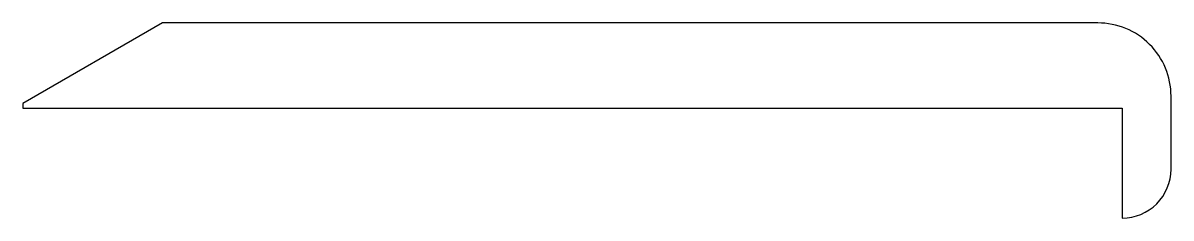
# Model space of a CAD drawing. Extents: x 227.4 to 274.4, y 248.6 to 256.6.
import ezdxf

# ---------------------------------------------------------------- set-up
doc = ezdxf.new("R2010")
doc.units = 0
doc.layers.add('ANA', color=220, linetype='CONTINUOUS')

msp = doc.modelspace()

# ---------------------------------------------------------------- linework, layer by layer
at = {"layer": 'ANA'}
msp.add_lwpolyline([(272.363, 248.596, 0.414214), (274.363, 250.596), (274.363, 253.596, 0.414214), (271.363, 256.596), (233.079, 256.596), (227.363, 253.296), (227.363, 253.096), (272.363, 253.096)], format="xyb", close=True, dxfattribs=at)

doc.saveas('drawing.dxf')
